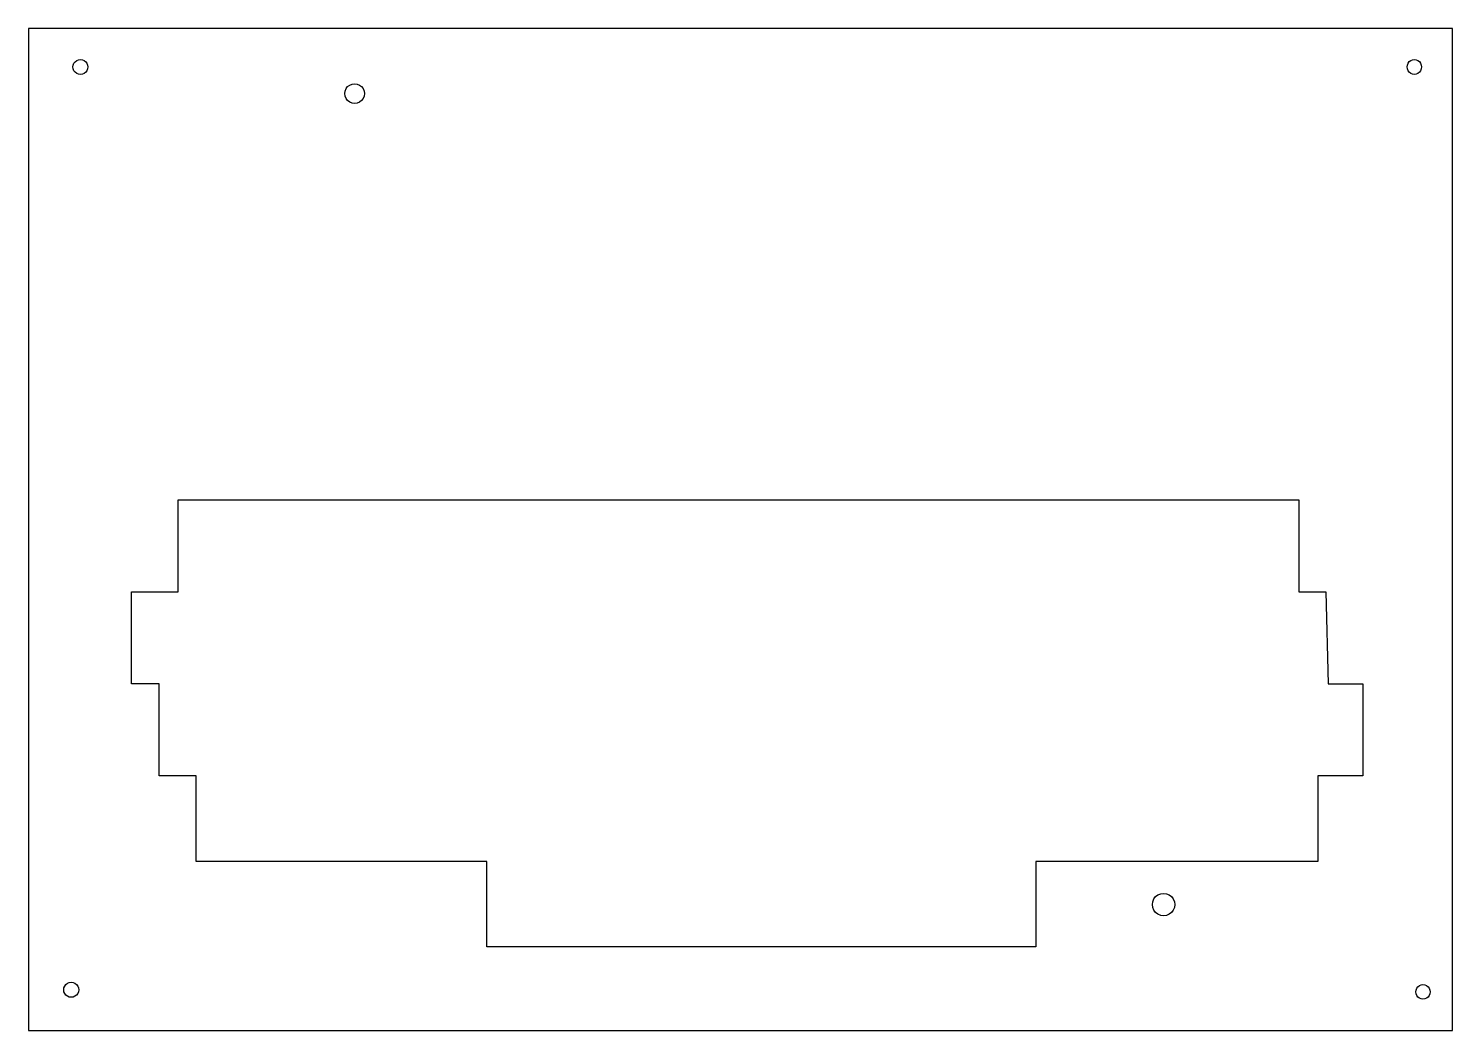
# Model space of a CAD drawing. Header units: metres. Extents: x 0 to 317, y 0 to 223.
import ezdxf

# ---------------------------------------------------------------- set-up
doc = ezdxf.new("R2010")
doc.units = ezdxf.units.M

msp = doc.modelspace()

# ---------------------------------------------------------------- linework, layer by layer
for p, q in [((317.06, 223.029), (-0.05998, 223.029)), ((-0.05998, 223.029), (-0.05998, -0.0293)), ((317.06, -0.0293), (317.06, 223.029)), ((10.3251, 215.64), (10.6711, 215.905)), ((10.6711, 215.905), (11.0739, 216.072)), ((11.0739, 216.072), (11.5062, 216.129)), ((11.5062, 216.129), (11.9385, 216.072)), ((11.9385, 216.072), (12.3414, 215.905)), ((12.3414, 215.905), (12.6873, 215.64)), ((307.188, 215.302), (307.441, 215.648)), ((307.441, 215.648), (307.77, 215.913)), ((307.77, 215.913), (308.154, 216.08)), ((308.154, 216.08), (308.566, 216.137)), ((308.566, 216.137), (308.977, 216.08)), ((308.977, 216.08), (309.361, 215.913)), ((309.361, 215.913), (309.691, 215.648)), ((309.691, 215.648), (309.943, 215.302)), ((9.83594, 214.46), (9.89282, 214.892)), ((9.89282, 214.028), (9.83594, 214.46)), ((9.89282, 214.892), (10.0597, 215.294)), ((10.0597, 213.625), (9.89282, 214.028)), ((10.0597, 215.294), (10.3251, 215.64)), ((10.3251, 213.279), (10.0597, 213.625)), ((10.6711, 213.014), (10.3251, 213.279)), ((11.0739, 212.847), (10.6711, 213.014)), ((11.5062, 212.79), (11.0739, 212.847)), ((11.9385, 212.847), (11.5062, 212.79)), ((12.3414, 213.014), (11.9385, 212.847)), ((12.6873, 213.279), (12.3414, 213.014)), ((12.6873, 215.64), (12.9527, 215.294)), ((12.9527, 213.625), (12.6873, 213.279)), ((12.9527, 215.294), (13.1196, 214.892)), ((13.1196, 214.028), (12.9527, 213.625)), ((13.1196, 214.892), (13.1765, 214.46)), ((13.1765, 214.46), (13.1196, 214.028)), ((306.975, 214.467), (307.029, 214.899)), ((307.029, 214.035), (306.975, 214.467)), ((307.029, 214.899), (307.188, 215.302)), ((307.188, 213.633), (307.029, 214.035)), ((307.441, 213.287), (307.188, 213.633)), ((307.77, 213.022), (307.441, 213.287)), ((308.154, 212.855), (307.77, 213.022)), ((308.566, 212.798), (308.154, 212.855)), ((308.977, 212.855), (308.566, 212.798)), ((309.361, 213.022), (308.977, 212.855)), ((309.691, 213.287), (309.361, 213.022)), ((309.943, 213.633), (309.691, 213.287)), ((309.943, 215.302), (310.102, 214.899)), ((310.102, 214.035), (309.943, 213.633)), ((310.102, 214.899), (310.156, 214.467)), ((310.156, 214.467), (310.102, 214.035)), ((70.4406, 209.107), (70.6609, 209.639)), ((70.6609, 209.639), (71.0114, 210.095)), ((71.0114, 210.095), (71.4682, 210.446)), ((71.4682, 210.446), (72.0001, 210.666)), ((72.0001, 210.666), (72.5709, 210.741)), ((72.5709, 210.741), (73.1417, 210.666)), ((73.1417, 210.666), (73.6736, 210.446)), ((73.6736, 210.446), (74.1304, 210.095)), ((74.1304, 210.095), (74.4808, 209.639)), ((74.4808, 209.639), (74.7012, 209.107)), ((70.3654, 208.537), (70.4406, 209.107)), ((70.4406, 207.966), (70.3654, 208.537)), ((70.6609, 207.435), (70.4406, 207.966)), ((71.0114, 206.978), (70.6609, 207.435)), ((71.4682, 206.628), (71.0114, 206.978)), ((72.0001, 206.408), (71.4682, 206.628)), ((72.5709, 206.333), (72.0001, 206.408)), ((73.1417, 206.408), (72.5709, 206.333)), ((73.6736, 206.628), (73.1417, 206.408)), ((74.1304, 206.978), (73.6736, 206.628)), ((74.4808, 207.435), (74.1304, 206.978)), ((74.7012, 207.966), (74.4808, 207.435)), ((74.7012, 209.107), (74.7763, 208.537)), ((74.7763, 208.537), (74.7012, 207.966)), ((33.2456, 97.6384), (33.2456, 118.141)), ((33.2456, 118.141), (282.852, 118.141)), ((282.852, 118.141), (282.852, 97.6384)), ((22.8987, 77.1358), (22.8987, 97.6384)), ((22.8987, 97.6384), (33.2456, 97.6384)), ((282.852, 97.6384), (288.873, 97.6384)), ((288.873, 97.6384), (289.375, 77.1358)), ((29.0143, 77.1358), (22.8987, 77.1358)), ((29.0143, 56.6333), (29.0143, 77.1358)), ((289.375, 77.1358), (297.057, 77.1358)), ((297.057, 77.1358), (297.057, 56.6333)), ((37.2456, 56.6333), (29.0143, 56.6333)), ((37.2456, 37.6307), (37.2456, 56.6333)), ((297.057, 56.6333), (287.06, 56.6333)), ((287.06, 56.6333), (287.06, 37.6307)), ((102.009, 37.6307), (37.2456, 37.6307)), ((102.009, 18.6307), (102.009, 37.6307)), ((287.06, 37.6307), (224.286, 37.6307)), ((224.286, 37.6307), (224.286, 18.6307)), ((250.216, 28.0034), (250.302, 28.6504)), ((250.302, 28.6504), (250.551, 29.2534)), ((250.551, 29.2534), (250.949, 29.7711)), ((250.949, 29.7711), (251.466, 30.1684)), ((251.466, 30.1684), (252.069, 30.4182)), ((252.069, 30.4182), (252.716, 30.5034)), ((252.716, 30.5034), (253.363, 30.4182)), ((253.363, 30.4182), (253.966, 30.1684)), ((253.966, 30.1684), (254.484, 29.7711)), ((254.484, 29.7711), (254.881, 29.2534)), ((254.881, 29.2534), (255.131, 28.6504)), ((255.131, 28.6504), (255.216, 28.0034)), ((250.302, 27.3563), (250.216, 28.0034)), ((250.551, 26.7533), (250.302, 27.3563)), ((250.949, 26.2356), (250.551, 26.7533)), ((251.466, 25.8383), (250.949, 26.2356)), ((252.069, 25.5885), (251.466, 25.8383)), ((252.716, 25.5034), (252.069, 25.5885)), ((253.363, 25.5885), (252.716, 25.5034)), ((253.966, 25.8383), (253.363, 25.5885)), ((254.484, 26.2356), (253.966, 25.8383)), ((254.881, 26.7533), (254.484, 26.2356)), ((255.131, 27.3563), (254.881, 26.7533)), ((255.216, 28.0034), (255.131, 27.3563)), ((224.286, 18.6307), (102.009, 18.6307)), ((7.84425, 9.46475), (8.01112, 9.86734)), ((8.01112, 9.86734), (8.27652, 10.2131)), ((8.27652, 10.2131), (8.62247, 10.4784)), ((8.62247, 10.4784), (9.02531, 10.6451)), ((9.02531, 10.6451), (9.45763, 10.702)), ((9.45763, 10.702), (9.88994, 10.6451)), ((9.88994, 10.6451), (10.2928, 10.4784)), ((10.2928, 10.4784), (10.6387, 10.2131)), ((10.6387, 10.2131), (10.9041, 9.86734)), ((10.9041, 9.86734), (11.071, 9.46475)), ((309.089, 9.37314), (309.345, 9.70728)), ((309.345, 9.70728), (309.68, 9.96365)), ((309.68, 9.96365), (310.069, 10.1248)), ((310.069, 10.1248), (310.486, 10.1798)), ((310.486, 10.1798), (310.904, 10.1248)), ((310.904, 10.1248), (311.293, 9.96365)), ((311.293, 9.96365), (311.627, 9.70728)), ((311.627, 9.70728), (311.883, 9.37314)), ((7.78732, 9.03276), (7.84425, 9.46475)), ((7.84425, 8.60066), (7.78732, 9.03276)), ((8.01112, 8.19807), (7.84425, 8.60066)), ((8.27652, 7.85236), (8.01112, 8.19807)), ((8.62247, 7.58707), (8.27652, 7.85236)), ((9.02531, 7.42032), (8.62247, 7.58707)), ((9.45763, 7.36343), (9.02531, 7.42032)), ((9.88994, 7.42032), (9.45763, 7.36343)), ((10.2928, 7.58707), (9.88994, 7.42032)), ((10.6387, 7.85236), (10.2928, 7.58707)), ((10.9041, 8.19807), (10.6387, 7.85236)), ((11.071, 8.60066), (10.9041, 8.19807)), ((11.071, 9.46475), (11.1279, 9.03276)), ((11.1279, 9.03276), (11.071, 8.60066)), ((308.873, 8.56641), (308.928, 8.98402)), ((308.928, 8.14885), (308.873, 8.56641)), ((308.928, 8.98402), (309.089, 9.37314)), ((309.089, 7.75974), (308.928, 8.14885)), ((309.345, 7.4256), (309.089, 7.75974)), ((309.68, 7.16916), (309.345, 7.4256)), ((310.069, 7.00803), (309.68, 7.16916)), ((310.486, 6.95303), (310.069, 7.00803)), ((310.904, 7.00803), (310.486, 6.95303)), ((311.293, 7.16916), (310.904, 7.00803)), ((311.627, 7.4256), (311.293, 7.16916)), ((311.883, 7.75974), (311.627, 7.4256)), ((311.883, 9.37314), (312.045, 8.98402)), ((312.045, 8.14885), (311.883, 7.75974)), ((312.045, 8.98402), (312.1, 8.56641)), ((312.1, 8.56641), (312.045, 8.14885)), ((-0.05998, -0.0293), (317.06, -0.0293))]:
    msp.add_line(p, q)

doc.saveas('drawing.dxf')
